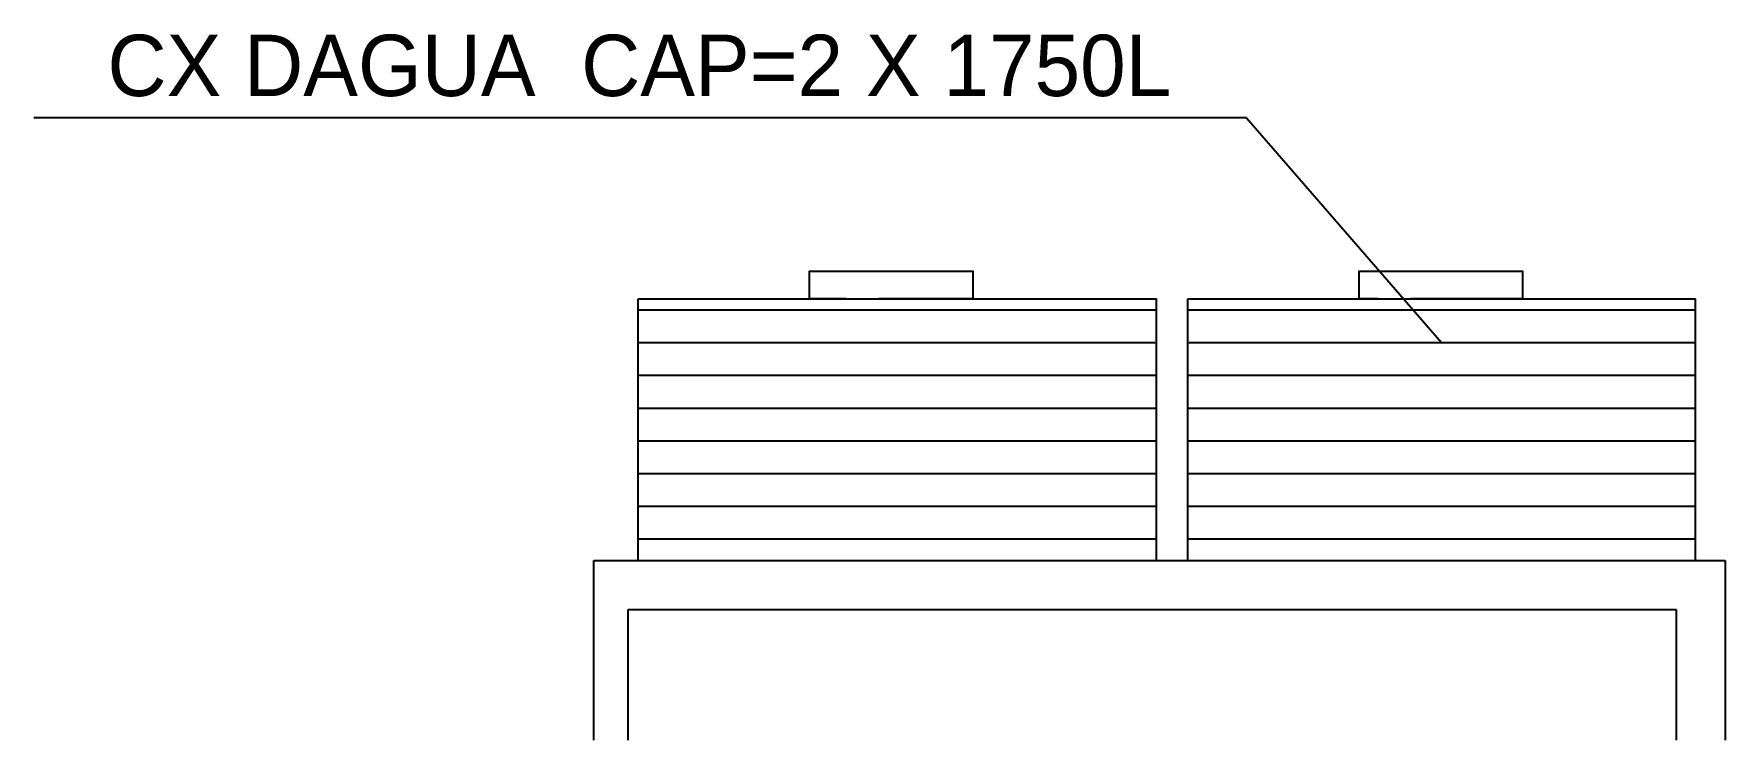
# Model space of a CAD drawing. Header units: millimetres. Extents: x 238.87 to 244.04, y 162.88 to 165.04.
import ezdxf

# ---------------------------------------------------------------- set-up
doc = ezdxf.new("R2010")
doc.units = ezdxf.units.MM
doc.header["$LTSCALE"] = 0.1
doc.styles.get("Standard").update_dxf_attribs({"font": 'stylu.ttf'})

msp = doc.modelspace()

# ---------------------------------------------------------------- linework, layer by layer
for p, q in [((242.5759, 164.782), (238.8672, 164.782)), ((242.5759, 164.782), (243.1729, 164.0945)), ((240.7155, 163.4286), (240.7155, 164.2286)), ((240.7155, 164.2286), (242.3015, 164.2286)), ((242.3015, 163.4286), (242.3015, 164.2286)), ((242.3967, 163.4286), (242.3967, 164.2286)), ((242.3967, 164.2286), (243.9492, 164.2286)), ((243.9492, 163.4286), (243.9492, 164.2286)), ((240.7155, 164.1945), (242.3015, 164.1945)), ((242.3967, 164.1945), (243.9492, 164.1945)), ((240.7155, 164.0945), (242.3015, 164.0945)), ((242.3967, 164.0945), (243.9492, 164.0945)), ((240.7155, 163.9945), (242.3015, 163.9945)), ((242.3967, 163.9945), (243.9492, 163.9945)), ((240.7155, 163.8945), (242.3015, 163.8945)), ((242.3967, 163.8945), (243.9492, 163.8945)), ((240.7155, 163.7945), (242.3015, 163.7945)), ((242.3967, 163.7945), (243.9492, 163.7945)), ((240.7155, 163.6945), (242.3015, 163.6945)), ((242.3967, 163.6945), (243.9492, 163.6945)), ((240.7155, 163.5945), (242.3015, 163.5945)), ((242.3967, 163.5945), (243.9492, 163.5945)), ((240.7155, 163.4945), (242.3015, 163.4945)), ((242.3967, 163.4945), (243.9492, 163.4945)), ((240.5802, 162.8786), (240.5802, 163.4286)), ((240.5802, 163.4286), (244.0404, 163.4286)), ((243.7412, 163.4286), (243.9492, 163.4286)), ((244.0404, 163.4286), (244.0404, 162.8786)), ((240.6853, 162.8786), (240.6853, 163.2786)), ((240.6853, 163.2786), (243.8904, 163.2786)), ((243.8904, 163.2786), (243.8904, 162.8786))]:
    msp.add_line(p, q)
for points in [[(241.3521, 164.2286), (241.2397, 164.2286), (241.2397, 164.3125), (241.7396, 164.3125), (241.7396, 164.2286), (241.4521, 164.2286)], [(242.9779, 164.2286), (242.9208, 164.2286), (242.9208, 164.3125), (243.4207, 164.3125), (243.4207, 164.2286), (243.0779, 164.2286)]]:
    msp.add_lwpolyline(points)

# ---------------------------------------------------------------- texts
msp.add_text('CX DAGUA  CAP=2 X 1750L', height=0.1875).set_placement((239.0923, 164.8486))

doc.saveas('drawing.dxf')
